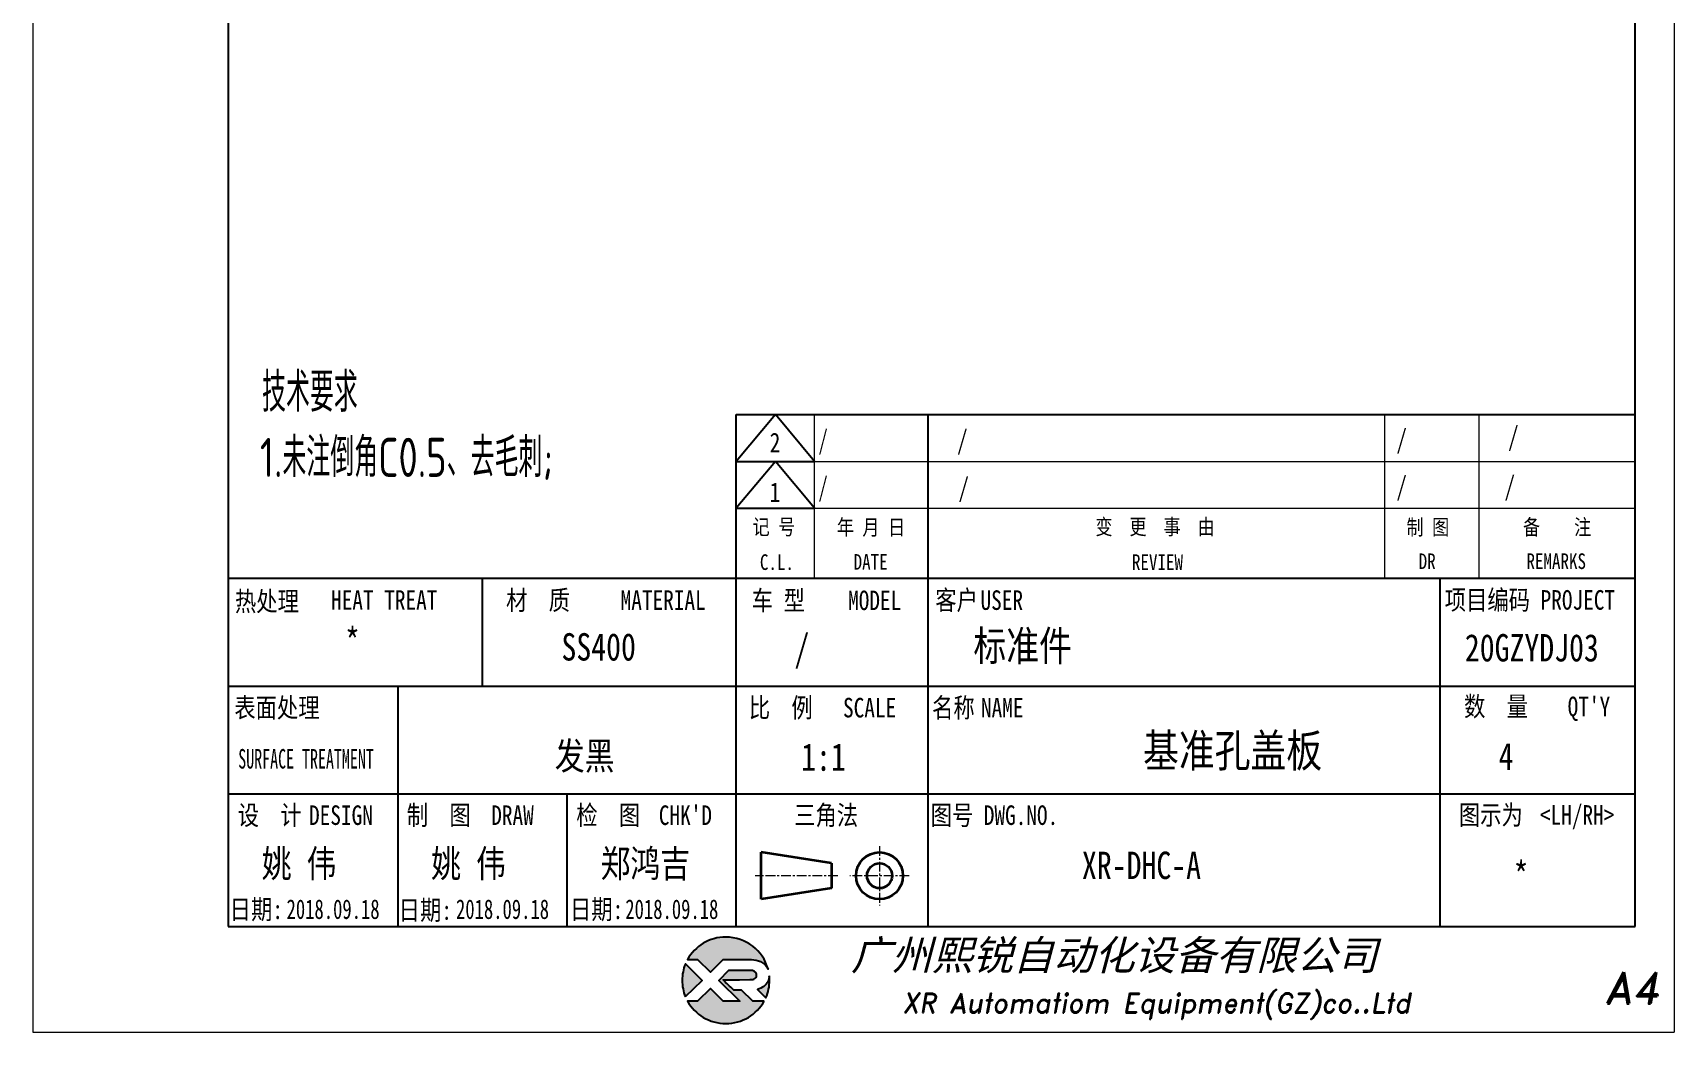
# Model space of a CAD drawing. Header units: millimetres. Extents: x 1333 to 142399, y -42879 to -5704.
# Drawn here: x 73281.6 to 73491.6, y -8827.9 to -8700.1 of the extents above; entities that cross this region are included whole.
import ezdxf
from ezdxf.enums import TextEntityAlignment as Align

# ---------------------------------------------------------------- set-up
doc = ezdxf.new("R2010")
doc.units = ezdxf.units.MM
doc.header["$LTSCALE"] = 0.5
doc.linetypes.add('AM_ISO08W050x2', pattern=[9, 6, -0.75, 1.5, -0.75])
doc.linetypes.add('CENTER', pattern=[2, 1.25, -0.25, 0.25, -0.25])
for name, color, linetype in [('DIM', 3, 'Continuous'), ('layer 1', 7, 'Continuous'), ('图\\M+19E79\\M+195B6\\M+18E9A', 7, 'Continuous'), ('图号', 7, 'Continuous'), ('图名', 7, 'Continuous'), ('数量', 7, 'Continuous'), ('材质', 7, 'Continuous'), ('表面处理', 7, 'Continuous'), ('车型', 7, 'Continuous')]:
    doc.layers.add(name, color=color, linetype=linetype)
for name, color, linetype, lineweight in [('中心线', 2, 'AM_ISO08W050x2', 18), ('图框', 7, 'Continuous', 18), ('热处理', 7, 'Continuous', 20)]:
    doc.layers.add(name, color=color, linetype=linetype, lineweight=lineweight)
doc.layers.add('打印-禁用', color=7, linetype='Continuous', lineweight=15, plot=False)
doc.styles.add('STYLE1', font='')
doc.styles.add('国标', font='simfang.ttf', dxfattribs={"width": 0.8})
doc.styles.add('机械长仿宋', font='gbenor.shx', dxfattribs={"height": 1, "bigfont": 'gbcbig.shx'})
doc.styles.add('标题\\M+18E9A', font='romand.shx', dxfattribs={"oblique": 10, "bigfont": 'bigfont.shx'})
doc.styles.get('STYLE1').set_extended_font_data('SimSun')

# ---------------------------------------------------------------- blocks, each defined once
blk = doc.blocks.new('XR')
at = {"true_color": 0xfc8000}
h = blk.add_hatch(color=30, dxfattribs=at)
h.set_gradient(color1=(252, 128, 0), rotation=240, one_color=1, tint=1, name='INVCURVED')
edge = h.paths.add_edge_path()
edge.add_spline(control_points=[(-434.18, -5928.47), (-433.9, -5928.74), (-433.63, -5929.01), (-433.63, -5929.01), (-433.63, -5929.01), (-433.63, -5929.01), (-433.36, -5928.74), (-433.09, -5928.47)], knot_values=[0.5625, 0.5625, 0.5625, 0.5625, 0.625, 0.625, 0.625, 0.625, 0.6875, 0.6875, 0.6875, 0.6875], degree=3, periodic=0)
edge.add_spline(control_points=[(-433.09, -5928.47), (-432.82, -5928.2), (-432.54, -5927.93), (-432.54, -5927.93), (-432.54, -5927.93), (-432.54, -5927.93), (-432.04, -5927.93), (-431.53, -5927.93)], knot_values=[0.4375, 0.4375, 0.4375, 0.4375, 0.5, 0.5, 0.5, 0.5, 0.5625, 0.5625, 0.5625, 0.5625], degree=3, periodic=0)
edge.add_spline(control_points=[(-431.53, -5927.93), (-431.03, -5927.93), (-430.52, -5927.93), (-430.52, -5927.93), (-430.52, -5927.93), (-430, -5927.93), (-429.43, -5927.96), (-429.01, -5928.33)], knot_values=[0.25, 0.25, 0.25, 0.25, 0.3125, 0.3125, 0.3125, 0.3125, 0.4375, 0.4375, 0.4375, 0.4375], degree=3, periodic=0)
edge.add_spline(control_points=[(-429.01, -5928.33), (-428.88, -5928.44), (-428.78, -5928.59), (-428.71, -5928.75)], knot_values=[0.125, 0.125, 0.125, 0.125, 0.25, 0.25, 0.25, 0.25], degree=3, periodic=0)
edge.add_spline(control_points=[(-428.71, -5928.75), (-429.13, -5927.18), (-430.58, -5926.02), (-432.31, -5926.02)], knot_values=[0, 0, 0, 0, 0.125, 0.125, 0.125, 0.125], degree=3, periodic=0)
edge.add_spline(control_points=[(-432.31, -5926.02), (-433.72, -5926.02), (-434.94, -5926.79), (-435.58, -5927.93)], knot_values=[0.875, 0.875, 0.875, 0.875, 1, 1, 1, 1], degree=3, periodic=0)
edge.add_spline(control_points=[(-435.58, -5927.93), (-435.58, -5927.93), (-434.72, -5927.93), (-434.72, -5927.93), (-434.72, -5927.93), (-434.72, -5927.93), (-434.45, -5928.2), (-434.18, -5928.47)], knot_values=[0.6875, 0.6875, 0.6875, 0.6875, 0.8125, 0.8125, 0.8125, 0.8125, 0.875, 0.875, 0.875, 0.875], degree=3, periodic=0)
edge = h.paths.add_edge_path()
edge.add_spline(control_points=[(-434.79, -5929.26), (-435.04, -5929.02), (-435.34, -5928.72), (-435.54, -5928.53)], knot_values=[0.562504, 0.562504, 0.562504, 0.562504, 0.656252, 0.656252, 0.656252, 0.656252], degree=3, periodic=0)
edge.add_spline(control_points=[(-435.54, -5928.53), (-435.67, -5928.4), (-435.76, -5928.31), (-435.76, -5928.31), (-435.76, -5928.31), (-435.94, -5928.74), (-436.03, -5929.21), (-436.03, -5929.71)], knot_values=[0.25, 0.25, 0.25, 0.25, 0.312504, 0.312504, 0.312504, 0.312504, 0.562504, 0.562504, 0.562504, 0.562504], degree=3, periodic=0)
edge.add_spline(control_points=[(-436.03, -5929.71), (-436.03, -5930.2), (-435.94, -5930.67), (-435.76, -5931.1), (-435.76, -5931.1), (-435.4, -5930.75), (-435.05, -5930.4)], knot_values=[0.874998, 0.874998, 0.874998, 0.874998, 1.124998, 1.124998, 1.124998, 1.25, 1.25, 1.25, 1.25], degree=3, periodic=0)
edge.add_spline(control_points=[(-435.05, -5930.4), (-434.7, -5930.05), (-434.34, -5929.71), (-434.34, -5929.71), (-434.34, -5929.71), (-434.34, -5929.71), (-434.34, -5929.71), (-434.34, -5929.71)], knot_values=[0.749878, 0.749878, 0.749878, 0.749878, 0.874875, 0.874875, 0.874875, 0.874875, 0.874998, 0.874998, 0.874998, 0.874998], degree=3, periodic=0)
edge.add_spline(control_points=[(-434.34, -5929.71), (-434.34, -5929.71), (-434.34, -5929.71), (-434.34, -5929.71)], knot_values=[0.749634, 0.749634, 0.749634, 0.749634, 0.749817, 0.749817, 0.749817, 0.749817], degree=3, periodic=0)
edge.add_spline(control_points=[(-434.35, -5929.7), (-434.35, -5929.7), (-434.35, -5929.7), (-434.35, -5929.7)], knot_values=[0.738281, 0.738281, 0.738281, 0.738281, 0.742188, 0.742188, 0.742188, 0.742188], degree=3, periodic=0)
edge.add_spline(control_points=[(-434.35, -5929.7), (-434.36, -5929.69), (-434.37, -5929.68), (-434.38, -5929.67)], knot_values=[0.726563, 0.726563, 0.726563, 0.726563, 0.738281, 0.738281, 0.738281, 0.738281], degree=3, periodic=0)
edge.add_spline(control_points=[(-434.38, -5929.67), (-434.38, -5929.66), (-434.39, -5929.65), (-434.4, -5929.65)], knot_values=[0.718751, 0.718751, 0.718751, 0.718751, 0.726563, 0.726563, 0.726563, 0.726563], degree=3, periodic=0)
edge.add_spline(control_points=[(-434.4, -5929.65), (-434.42, -5929.63), (-434.45, -5929.6), (-434.47, -5929.58)], knot_values=[0.703126, 0.703126, 0.703126, 0.703126, 0.718751, 0.718751, 0.718751, 0.718751], degree=3, periodic=0)
edge.add_spline(control_points=[(-434.47, -5929.58), (-434.5, -5929.55), (-434.53, -5929.52), (-434.56, -5929.49)], knot_values=[0.687501, 0.687501, 0.687501, 0.687501, 0.703126, 0.703126, 0.703126, 0.703126], degree=3, periodic=0)
edge.add_spline(control_points=[(-434.56, -5929.49), (-434.63, -5929.42), (-434.71, -5929.35), (-434.79, -5929.26)], knot_values=[0.656252, 0.656252, 0.656252, 0.656252, 0.687501, 0.687501, 0.687501, 0.687501], degree=3, periodic=0)
at = {"true_color": 0x0348ff}
h = blk.add_hatch(color=160, dxfattribs=at)
h.set_gradient(color1=(3, 72, 255), color2=(0, 41, 153), one_color=1, tint=0.3, name='HEMISPHERICAL')
edge = h.paths.add_edge_path()
edge.add_spline(control_points=[(-432.54, -5929.67), (-432.26, -5929.95), (-431.94, -5930.23), (-431.66, -5930.51), (-431.66, -5930.51), (-431.66, -5930.51), (-431.66, -5930.51), (-431.66, -5930.51)], knot_values=[0.736842, 0.736842, 0.736842, 0.736842, 0.789474, 0.789474, 0.789474, 0.789474, 0.802633, 0.802633, 0.802633, 0.802633], degree=3, periodic=0)
edge.add_spline(control_points=[(-431.66, -5930.51), (-431.65, -5930.51), (-431.65, -5930.52), (-431.65, -5930.52)], knot_values=[0.802633, 0.802633, 0.802633, 0.802633, 0.815791, 0.815791, 0.815791, 0.815791], degree=3, periodic=0)
edge.add_spline(control_points=[(-431.65, -5930.52), (-431.64, -5930.53), (-431.64, -5930.53), (-431.64, -5930.53)], knot_values=[0.815791, 0.815791, 0.815791, 0.815791, 0.82237, 0.82237, 0.82237, 0.82237], degree=3, periodic=0)
edge.add_spline(control_points=[(-431.64, -5930.53), (-431.64, -5930.53), (-431.64, -5930.53), (-431.63, -5930.54)], knot_values=[0.82237, 0.82237, 0.82237, 0.82237, 0.828949, 0.828949, 0.828949, 0.828949], degree=3, periodic=0)
edge.add_spline(control_points=[(-431.63, -5930.54), (-431.63, -5930.54), (-431.63, -5930.54), (-431.63, -5930.54), (-431.63, -5930.54), (-431.63, -5930.54), (-431.59, -5930.54), (-431.52, -5930.54)], knot_values=[0.841901, 0.841901, 0.841901, 0.841901, 0.842105, 0.842105, 0.842105, 0.842105, 0.855264, 0.855264, 0.855264, 0.855264], degree=3, periodic=0)
edge.add_spline(control_points=[(-431.52, -5930.54), (-431.46, -5930.54), (-431.38, -5930.54), (-431.3, -5930.54)], knot_values=[0.855264, 0.855264, 0.855264, 0.855264, 0.868422, 0.868422, 0.868422, 0.868422], degree=3, periodic=0)
edge.add_spline(control_points=[(-431.3, -5930.54), (-431.26, -5930.54), (-431.22, -5930.54), (-431.18, -5930.54)], knot_values=[0.868422, 0.868422, 0.868422, 0.868422, 0.875, 0.875, 0.875, 0.875], degree=3, periodic=0)
edge.add_spline(control_points=[(-431.18, -5930.54), (-431.14, -5930.54), (-431.1, -5930.54), (-431.07, -5930.54)], knot_values=[0.875, 0.875, 0.875, 0.875, 0.881579, 0.881579, 0.881579, 0.881579], degree=3, periodic=0)
edge.add_spline(control_points=[(-431.07, -5930.54), (-431.05, -5930.54), (-431.04, -5930.54), (-431.03, -5930.54)], knot_values=[0.881579, 0.881579, 0.881579, 0.881579, 0.884869, 0.884869, 0.884869, 0.884869], degree=3, periodic=0)
edge.add_spline(control_points=[(-431.03, -5930.54), (-431.02, -5930.54), (-431, -5930.54), (-431, -5930.54)], knot_values=[0.884869, 0.884869, 0.884869, 0.884869, 0.888158, 0.888158, 0.888158, 0.888158], degree=3, periodic=0)
edge.add_spline(control_points=[(-431, -5930.54), (-430.99, -5930.54), (-430.99, -5930.54), (-430.98, -5930.54)], knot_values=[0.888158, 0.888158, 0.888158, 0.888158, 0.889803, 0.889803, 0.889803, 0.889803], degree=3, periodic=0)
edge.add_spline(control_points=[(-430.98, -5930.54), (-430.98, -5930.54), (-430.98, -5930.54), (-430.97, -5930.54)], knot_values=[0.889803, 0.889803, 0.889803, 0.889803, 0.891447, 0.891447, 0.891447, 0.891447], degree=3, periodic=0)
edge.add_spline(control_points=[(-430.97, -5930.54), (-430.97, -5930.54), (-430.97, -5930.54), (-430.97, -5930.54)], knot_values=[0.891447, 0.891447, 0.891447, 0.891447, 0.89227, 0.89227, 0.89227, 0.89227], degree=3, periodic=0)
edge.add_spline(control_points=[(-430.97, -5930.54), (-430.97, -5930.54), (-430.97, -5930.54), (-430.97, -5930.54)], knot_values=[0.89227, 0.89227, 0.89227, 0.89227, 0.893092, 0.893092, 0.893092, 0.893092], degree=3, periodic=0)
edge.add_spline(control_points=[(-430.97, -5930.54), (-430.97, -5930.54), (-430.97, -5930.54), (-430.97, -5930.54)], knot_values=[0.893092, 0.893092, 0.893092, 0.893092, 0.893503, 0.893503, 0.893503, 0.893503], degree=3, periodic=0)
edge.add_spline(control_points=[(-430.97, -5930.54), (-430.97, -5930.54), (-430.97, -5930.54), (-430.97, -5930.54)], knot_values=[0.893503, 0.893503, 0.893503, 0.893503, 0.893914, 0.893914, 0.893914, 0.893914], degree=3, periodic=0)
edge.add_spline(control_points=[(-430.97, -5930.54), (-430.97, -5930.54), (-430.97, -5930.54), (-430.97, -5930.54)], knot_values=[0.893914, 0.893914, 0.893914, 0.893914, 0.89412, 0.89412, 0.89412, 0.89412], degree=3, periodic=0)
edge.add_spline(control_points=[(-430.97, -5930.54), (-430.97, -5930.54), (-430.97, -5930.54), (-430.97, -5930.54)], knot_values=[0.89412, 0.89412, 0.89412, 0.89412, 0.894326, 0.894326, 0.894326, 0.894326], degree=3, periodic=0)
edge.add_spline(control_points=[(-430.97, -5930.54), (-430.97, -5930.54), (-430.97, -5930.54), (-430.97, -5930.54)], knot_values=[0.894428, 0.894428, 0.894428, 0.894428, 0.894531, 0.894531, 0.894531, 0.894531], degree=3, periodic=0)
edge.add_spline(control_points=[(-430.97, -5930.54), (-430.97, -5930.54), (-430.97, -5930.54), (-430.97, -5930.54)], knot_values=[0.894531, 0.894531, 0.894531, 0.894531, 0.894583, 0.894583, 0.894583, 0.894583], degree=3, periodic=0)
edge.add_spline(control_points=[(-430.97, -5930.54), (-430.97, -5930.54), (-430.97, -5930.54), (-430.97, -5930.54), (-430.97, -5930.54), (-430.97, -5930.54), (-430.73, -5930.78), (-430.49, -5931.01)], knot_values=[0.894685, 0.894685, 0.894685, 0.894685, 0.894737, 0.894737, 0.894737, 0.894737, 0.921052, 0.921052, 0.921052, 0.921052], degree=3, periodic=0)
edge.add_spline(control_points=[(-430.49, -5931.01), (-430.26, -5931.24), (-430.02, -5931.48), (-430.02, -5931.48)], knot_values=[0.921052, 0.921052, 0.921052, 0.921052, 0.947368, 0.947368, 0.947368, 0.947368], degree=3, periodic=0)
edge.add_spline(control_points=[(-430.02, -5931.48), (-430.02, -5931.48), (-430.02, -5931.48), (-430.02, -5931.48)], knot_values=[0.947522, 0.947522, 0.947522, 0.947522, 0.947573, 0.947573, 0.947573, 0.947573], degree=3, periodic=0)
edge.add_spline(control_points=[(-430.02, -5931.48), (-430.02, -5931.48), (-430.02, -5931.48), (-430.02, -5931.48)], knot_values=[0.947573, 0.947573, 0.947573, 0.947573, 0.947676, 0.947676, 0.947676, 0.947676], degree=3, periodic=0)
edge.add_spline(control_points=[(-430.02, -5931.48), (-430.02, -5931.48), (-430.02, -5931.48), (-430.02, -5931.48)], knot_values=[0.947676, 0.947676, 0.947676, 0.947676, 0.947779, 0.947779, 0.947779, 0.947779], degree=3, periodic=0)
edge.add_spline(control_points=[(-430.02, -5931.48), (-430.02, -5931.48), (-430.02, -5931.48), (-430.02, -5931.48)], knot_values=[0.947779, 0.947779, 0.947779, 0.947779, 0.947984, 0.947984, 0.947984, 0.947984], degree=3, periodic=0)
edge.add_spline(control_points=[(-430.02, -5931.48), (-430.02, -5931.48), (-430.02, -5931.48), (-430.02, -5931.48)], knot_values=[0.947984, 0.947984, 0.947984, 0.947984, 0.94819, 0.94819, 0.94819, 0.94819], degree=3, periodic=0)
edge.add_spline(control_points=[(-430.02, -5931.48), (-430.02, -5931.48), (-430.02, -5931.48), (-430.02, -5931.48)], knot_values=[0.94819, 0.94819, 0.94819, 0.94819, 0.948601, 0.948601, 0.948601, 0.948601], degree=3, periodic=0)
edge.add_spline(control_points=[(-430.02, -5931.48), (-430.02, -5931.48), (-430.02, -5931.48), (-430.02, -5931.48)], knot_values=[0.948601, 0.948601, 0.948601, 0.948601, 0.949012, 0.949012, 0.949012, 0.949012], degree=3, periodic=0)
edge.add_spline(control_points=[(-430.02, -5931.48), (-430.02, -5931.48), (-430.01, -5931.48), (-430.01, -5931.48)], knot_values=[0.949012, 0.949012, 0.949012, 0.949012, 0.949834, 0.949834, 0.949834, 0.949834], degree=3, periodic=0)
edge.add_spline(control_points=[(-430.01, -5931.48), (-430.01, -5931.48), (-430.01, -5931.48), (-430.01, -5931.48)], knot_values=[0.949834, 0.949834, 0.949834, 0.949834, 0.950657, 0.950657, 0.950657, 0.950657], degree=3, periodic=0)
edge.add_spline(control_points=[(-430.01, -5931.48), (-430.01, -5931.48), (-430, -5931.48), (-430, -5931.48)], knot_values=[0.950657, 0.950657, 0.950657, 0.950657, 0.952301, 0.952301, 0.952301, 0.952301], degree=3, periodic=0)
edge.add_spline(control_points=[(-430, -5931.48), (-429.99, -5931.48), (-429.98, -5931.48), (-429.98, -5931.48)], knot_values=[0.952301, 0.952301, 0.952301, 0.952301, 0.953946, 0.953946, 0.953946, 0.953946], degree=3, periodic=0)
edge.add_spline(control_points=[(-429.98, -5931.48), (-429.96, -5931.48), (-429.95, -5931.48), (-429.93, -5931.48)], knot_values=[0.953946, 0.953946, 0.953946, 0.953946, 0.957236, 0.957236, 0.957236, 0.957236], degree=3, periodic=0)
edge.add_spline(control_points=[(-429.93, -5931.48), (-429.91, -5931.48), (-429.89, -5931.48), (-429.87, -5931.48)], knot_values=[0.957236, 0.957236, 0.957236, 0.957236, 0.960525, 0.960525, 0.960525, 0.960525], degree=3, periodic=0)
edge.add_spline(control_points=[(-429.87, -5931.48), (-429.82, -5931.48), (-429.77, -5931.48), (-429.71, -5931.48)], knot_values=[0.960525, 0.960525, 0.960525, 0.960525, 0.967104, 0.967104, 0.967104, 0.967104], degree=3, periodic=0)
edge.add_spline(control_points=[(-429.71, -5931.48), (-429.65, -5931.48), (-429.59, -5931.48), (-429.53, -5931.48)], knot_values=[0.967104, 0.967104, 0.967104, 0.967104, 0.973683, 0.973683, 0.973683, 0.973683], degree=3, periodic=0)
edge.add_spline(control_points=[(-429.53, -5931.48), (-429.41, -5931.48), (-429.29, -5931.48), (-429.19, -5931.48)], knot_values=[0.973683, 0.973683, 0.973683, 0.973683, 0.98684, 0.98684, 0.98684, 0.98684], degree=3, periodic=0)
edge.add_spline(control_points=[(-429.19, -5931.48), (-429.1, -5931.48), (-429.04, -5931.48), (-429.04, -5931.48), (-429.67, -5932.62), (-430.9, -5933.39), (-432.31, -5933.39)], knot_values=[0.98684, 0.98684, 0.98684, 0.98684, 1, 1, 1, 1.052632, 1.052632, 1.052632, 1.052632], degree=3, periodic=0)
edge.add_spline(control_points=[(-432.31, -5933.39), (-433.72, -5933.39), (-434.94, -5932.62), (-435.58, -5931.48), (-435.58, -5931.48), (-435.58, -5931.48), (-435.36, -5931.48), (-435.15, -5931.48)], knot_values=[0.052632, 0.052632, 0.052632, 0.052632, 0.105263, 0.105263, 0.105263, 0.105263, 0.131579, 0.131579, 0.131579, 0.131579], degree=3, periodic=0)
edge.add_spline(control_points=[(-435.15, -5931.48), (-434.93, -5931.48), (-434.72, -5931.48), (-434.72, -5931.48), (-434.72, -5931.48), (-434.72, -5931.48), (-434.45, -5931.21), (-434.18, -5930.94)], knot_values=[0.131579, 0.131579, 0.131579, 0.131579, 0.157895, 0.157895, 0.157895, 0.157895, 0.184211, 0.184211, 0.184211, 0.184211], degree=3, periodic=0)
edge.add_spline(control_points=[(-434.18, -5930.94), (-433.9, -5930.67), (-433.63, -5930.4), (-433.63, -5930.4), (-433.63, -5930.4), (-433.63, -5930.4), (-433.36, -5930.67), (-433.09, -5930.94)], knot_values=[0.184211, 0.184211, 0.184211, 0.184211, 0.210526, 0.210526, 0.210526, 0.210526, 0.236842, 0.236842, 0.236842, 0.236842], degree=3, periodic=0)
edge.add_spline(control_points=[(-433.09, -5930.94), (-432.82, -5931.21), (-432.54, -5931.48), (-432.54, -5931.48), (-432.54, -5931.48), (-432.54, -5931.48), (-432.19, -5931.48), (-431.83, -5931.48)], knot_values=[0.236842, 0.236842, 0.236842, 0.236842, 0.263158, 0.263158, 0.263158, 0.263158, 0.289474, 0.289474, 0.289474, 0.289474], degree=3, periodic=0)
edge.add_spline(control_points=[(-431.83, -5931.48), (-431.48, -5931.48), (-431.12, -5931.48), (-431.12, -5931.48), (-431.12, -5931.48), (-431.12, -5931.48), (-431.57, -5931.03), (-432.02, -5930.59)], knot_values=[0.289474, 0.289474, 0.289474, 0.289474, 0.315789, 0.315789, 0.315789, 0.315789, 0.342105, 0.342105, 0.342105, 0.342105], degree=3, periodic=0)
edge.add_spline(control_points=[(-432.02, -5930.59), (-432.47, -5930.15), (-432.92, -5929.71), (-432.92, -5929.71), (-432.92, -5929.71), (-432.92, -5929.71), (-432.71, -5929.5), (-432.5, -5929.29)], knot_values=[0.342105, 0.342105, 0.342105, 0.342105, 0.368421, 0.368421, 0.368421, 0.368421, 0.394737, 0.394737, 0.394737, 0.394737], degree=3, periodic=0)
edge.add_spline(control_points=[(-432.5, -5929.29), (-432.3, -5929.09), (-432.09, -5928.88), (-432.09, -5928.88)], knot_values=[0.394737, 0.394737, 0.394737, 0.394737, 0.421053, 0.421053, 0.421053, 0.421053], degree=3, periodic=0)
edge.add_spline(control_points=[(-432.09, -5928.88), (-432.09, -5928.88), (-432.06, -5928.86), (-432.06, -5928.86)], knot_values=[0.421053, 0.421053, 0.421053, 0.421053, 0.473684, 0.473684, 0.473684, 0.473684], degree=3, periodic=0)
edge.add_spline(control_points=[(-432.06, -5928.86), (-432.06, -5928.86), (-432.06, -5928.86), (-432.06, -5928.86), (-432.06, -5928.86), (-432.06, -5928.86), (-430.4, -5928.86), (-430.26, -5928.86)], knot_values=[0.473684, 0.473684, 0.473684, 0.473684, 0.473684, 0.473684, 0.473684, 0.473684, 0.526316, 0.526316, 0.526316, 0.526316], degree=3, periodic=0)
edge.add_spline(control_points=[(-430.26, -5928.86), (-429.54, -5928.86), (-429.62, -5929.4), (-429.83, -5929.55)], knot_values=[0.526316, 0.526316, 0.526316, 0.526316, 0.578947, 0.578947, 0.578947, 0.578947], degree=3, periodic=0)
edge.add_spline(control_points=[(-429.83, -5929.55), (-429.94, -5929.62), (-430.08, -5929.65), (-430.26, -5929.65), (-430.26, -5929.65), (-430.26, -5929.65), (-430.48, -5929.65), (-430.71, -5929.66)], knot_values=[0.578947, 0.578947, 0.578947, 0.578947, 0.631579, 0.631579, 0.631579, 0.631579, 0.657895, 0.657895, 0.657895, 0.657895], degree=3, periodic=0)
edge.add_spline(control_points=[(-430.71, -5929.66), (-430.93, -5929.66), (-431.15, -5929.67), (-431.15, -5929.67), (-431.15, -5929.67), (-431.15, -5929.67), (-432.54, -5929.67), (-432.54, -5929.67)], knot_values=[0.657895, 0.657895, 0.657895, 0.657895, 0.684211, 0.684211, 0.684211, 0.684211, 0.736842, 0.736842, 0.736842, 0.736842], degree=3, periodic=0)
edge = h.paths.add_edge_path()
edge.add_spline(control_points=[(-428.6, -5929.32), (-428.61, -5929.67), (-428.76, -5930), (-429.06, -5930.22)], knot_values=[0.8, 0.8, 0.8, 0.8, 1, 1, 1, 1], degree=3, periodic=0)
edge.add_spline(control_points=[(-429.06, -5930.22), (-429.22, -5930.34), (-429.41, -5930.43), (-429.61, -5930.48)], knot_values=[0.6, 0.6, 0.6, 0.6, 0.8, 0.8, 0.8, 0.8], degree=3, periodic=0)
edge.add_spline(control_points=[(-429.61, -5930.48), (-429.61, -5930.48), (-428.9, -5931.19), (-428.9, -5931.19), (-428.9, -5931.19), (-428.69, -5930.73), (-428.58, -5930.23), (-428.58, -5929.71)], knot_values=[0.2, 0.2, 0.2, 0.2, 0.4, 0.4, 0.4, 0.4, 0.6, 0.6, 0.6, 0.6], degree=3, periodic=0)
edge.add_spline(control_points=[(-428.58, -5929.71), (-428.58, -5929.58), (-428.59, -5929.45), (-428.6, -5929.32)], knot_values=[0, 0, 0, 0, 0.2, 0.2, 0.2, 0.2], degree=3, periodic=0)
at = {"layer": 'layer 1', "color": 30}
for points, knots in [([(-432.31, -5926.02), (-430.58, -5926.02), (-429.13, -5927.18), (-428.71, -5928.75), (-428.71, -5928.75), (-428.78, -5928.59), (-428.88, -5928.44), (-429.01, -5928.33), (-429.01, -5928.33), (-429.43, -5927.96), (-430, -5927.93), (-430.52, -5927.93), (-430.52, -5927.93), (-430.52, -5927.93), (-432.54, -5927.93), (-432.54, -5927.93), (-432.54, -5927.93), (-432.54, -5927.93), (-433.63, -5929.01), (-433.63, -5929.01), (-433.63, -5929.01), (-433.63, -5929.01), (-434.72, -5927.93), (-434.72, -5927.93), (-434.72, -5927.93), (-434.72, -5927.93), (-435.58, -5927.93), (-435.58, -5927.93), (-435.58, -5927.93), (-434.94, -5926.79), (-433.72, -5926.02), (-432.31, -5926.02)], [0, 0, 0, 0, 0.125, 0.125, 0.125, 0.125, 0.25, 0.25, 0.25, 0.25, 0.375, 0.375, 0.375, 0.375, 0.5, 0.5, 0.5, 0.5, 0.625, 0.625, 0.625, 0.625, 0.75, 0.75, 0.75, 0.75, 0.875, 0.875, 0.875, 0.875, 1, 1, 1, 1]), ([(-435.76, -5931.1), (-435.94, -5930.67), (-436.03, -5930.2), (-436.03, -5929.71), (-436.03, -5929.71), (-436.03, -5929.21), (-435.94, -5928.74), (-435.76, -5928.31), (-435.76, -5928.31), (-435.76, -5928.31), (-434.34, -5929.71), (-434.34, -5929.71), (-434.34, -5929.71), (-434.34, -5929.71), (-435.76, -5931.1), (-435.76, -5931.1)], [0, 0, 0, 0, 0.25, 0.25, 0.25, 0.25, 0.5, 0.5, 0.5, 0.5, 0.75, 0.75, 0.75, 0.75, 1, 1, 1, 1])]:
    blk.add_open_spline(points, degree=3, knots=knots, dxfattribs=at)
at = {"layer": 'layer 1', "color": 154}
for points, knots in [([(-429.04, -5931.48), (-429.67, -5932.62), (-430.9, -5933.39), (-432.31, -5933.39), (-432.31, -5933.39), (-433.72, -5933.39), (-434.94, -5932.62), (-435.58, -5931.48), (-435.58, -5931.48), (-435.58, -5931.48), (-434.72, -5931.48), (-434.72, -5931.48), (-434.72, -5931.48), (-434.72, -5931.48), (-433.63, -5930.4), (-433.63, -5930.4), (-433.63, -5930.4), (-433.63, -5930.4), (-432.54, -5931.48), (-432.54, -5931.48), (-432.54, -5931.48), (-432.54, -5931.48), (-431.12, -5931.48), (-431.12, -5931.48), (-431.12, -5931.48), (-431.12, -5931.48), (-432.92, -5929.71), (-432.92, -5929.71), (-432.92, -5929.71), (-432.92, -5929.71), (-432.09, -5928.88), (-432.09, -5928.88), (-432.09, -5928.88), (-432.09, -5928.88), (-432.06, -5928.86), (-432.06, -5928.86), (-432.06, -5928.86), (-432.06, -5928.86), (-430.4, -5928.86), (-430.26, -5928.86), (-430.26, -5928.86), (-429.54, -5928.86), (-429.62, -5929.4), (-429.83, -5929.55), (-429.83, -5929.55), (-429.94, -5929.62), (-430.08, -5929.65), (-430.26, -5929.65), (-430.26, -5929.65), (-430.26, -5929.65), (-431.15, -5929.67), (-431.15, -5929.67), (-431.15, -5929.67), (-431.15, -5929.67), (-432.54, -5929.67), (-432.54, -5929.67), (-432.54, -5929.67), (-432.26, -5929.95), (-431.94, -5930.23), (-431.66, -5930.51), (-431.66, -5930.51), (-431.66, -5930.51), (-431.63, -5930.54), (-431.63, -5930.54), (-431.63, -5930.54), (-431.63, -5930.54), (-430.97, -5930.54), (-430.97, -5930.54), (-430.97, -5930.54), (-430.97, -5930.54), (-430.02, -5931.48), (-430.02, -5931.48), (-430.02, -5931.48), (-430.02, -5931.48), (-429.04, -5931.48), (-429.04, -5931.48)], [0, 0, 0, 0, 0.052632, 0.052632, 0.052632, 0.052632, 0.105263, 0.105263, 0.105263, 0.105263, 0.157895, 0.157895, 0.157895, 0.157895, 0.210526, 0.210526, 0.210526, 0.210526, 0.263158, 0.263158, 0.263158, 0.263158, 0.315789, 0.315789, 0.315789, 0.315789, 0.368421, 0.368421, 0.368421, 0.368421, 0.421053, 0.421053, 0.421053, 0.421053, 0.473684, 0.473684, 0.473684, 0.473684, 0.526316, 0.526316, 0.526316, 0.526316, 0.578947, 0.578947, 0.578947, 0.578947, 0.631579, 0.631579, 0.631579, 0.631579, 0.684211, 0.684211, 0.684211, 0.684211, 0.736842, 0.736842, 0.736842, 0.736842, 0.789474, 0.789474, 0.789474, 0.789474, 0.842105, 0.842105, 0.842105, 0.842105, 0.894737, 0.894737, 0.894737, 0.894737, 0.947368, 0.947368, 0.947368, 0.947368, 1, 1, 1, 1]), ([(-428.6, -5929.32), (-428.59, -5929.45), (-428.58, -5929.58), (-428.58, -5929.71), (-428.58, -5929.71), (-428.58, -5930.23), (-428.69, -5930.73), (-428.9, -5931.19), (-428.9, -5931.19), (-428.9, -5931.19), (-429.61, -5930.48), (-429.61, -5930.48), (-429.61, -5930.48), (-429.41, -5930.43), (-429.22, -5930.34), (-429.06, -5930.22), (-429.06, -5930.22), (-428.76, -5930), (-428.61, -5929.67), (-428.6, -5929.32)], [0, 0, 0, 0, 0.2, 0.2, 0.2, 0.2, 0.4, 0.4, 0.4, 0.4, 0.6, 0.6, 0.6, 0.6, 0.8, 0.8, 0.8, 0.8, 1, 1, 1, 1])]:
    blk.add_open_spline(points, degree=3, knots=knots, dxfattribs=at)
blk = doc.blocks.new('GZDEH零件A4图框V01版')
at = {"layer": '中心线', "color": 1, "linetype": 'CENTER', "lineweight": 5, "ltscale": 2}
for p, q in [((108.33, 23.8), (108.33, 16.2)), ((103, 20), (92.4, 20)), ((112.13, 20), (104.53, 20))]:
    blk.add_line(p, q, dxfattribs=at)
at = {"layer": '图\\M+19E79\\M+195B6\\M+18E9A', "linetype": 'Continuous'}
for p, q in [((25, 292), (25, 13.5)), ((205, 13.5), (205, 292)), ((205, 13.5), (205, 97)), ((90, 79), (205, 79)), ((90, 13.5), (90, 79)), ((25, 13.5), (205, 13.5))]:
    blk.add_line(p, q, dxfattribs=at)
at = {"layer": '图\\M+19E79\\M+195B6\\M+18E9A', "color": 9}
for p, q in [((114.5, 79), (114.5, 13.5)), ((205, 58), (25, 58)), ((57.5, 58), (57.5, 44.11)), ((114.5, 58), (114.5, 13.5)), ((180, 58), (180, 13.5)), ((25, 44.25), (205, 44.25)), ((46.68, 44.25), (46.68, 30.5)), ((25, 30.5), (205, 30.5)), ((46.68, 30.5), (46.68, 13.5)), ((46.68, 30.5), (46.68, 13.5)), ((68.34, 30.5), (68.34, 13.5)), ((68.34, 30.5), (68.34, 13.5))]:
    blk.add_line(p, q, dxfattribs=at)
at = {"layer": '图框', "color": 9}
for p, q in [((90, 73), (95, 79)), ((95, 79), (100, 73)), ((100, 58), (100, 79)), ((173, 58), (173, 79)), ((185, 79), (185, 58)), ((90, 73), (205, 73)), ((90, 67), (95, 73)), ((95, 73), (100, 67)), ((90, 67), (205, 67))]:
    blk.add_line(p, q, dxfattribs=at)
at = {"layer": '图框', "color": 2, "linetype": 'ByBlock', "lineweight": 35}
for p, q in [((102.2, 21.6), (93.2, 23)), ((93.2, 17), (93.2, 23)), ((102.2, 21.6), (102.2, 18.4)), ((102.2, 18.4), (93.2, 17))]:
    blk.add_line(p, q, dxfattribs=at)
for radius in [3, 1.6]:
    blk.add_circle((108.33, 20), radius, dxfattribs=at)
at = {"layer": '打印-禁用', "linetype": 'Continuous'}
for p, q in [((0, 297), (0, 0)), ((210, 297), (210, 0)), ((0, 0), (210, 0))]:
    blk.add_line(p, q, dxfattribs=at)
at = {"layer": 'DIM', "xscale": 1.5, "yscale": 1.5, "zscale": 1.5}
blk.add_blockref('XR', (737.13, 8901.19), dxfattribs=at)
at = {"layer": '图\\M+19E79\\M+195B6\\M+18E9A', "color": 9, "style": '国标'}
for s, width, p in [('热处理', 0.8, (25.86, 53.85)), ('材  质', 0.8, (60.55, 54)), ('项目编码 PROJECT', 0.8, (180.64, 54.03)), ('表面处理', 0.8, (25.78, 40.25)), ('比  例\u3000', 0.8, (91.61, 40.25)), ('SCALE', 0.8, (103.66, 40.25)), ('名称\u3000', 0.8, (115.05, 40.25)), ('NAME', 0.8, (121.31, 40.25)), ('数  量', 0.8, (183.12, 40.41)), ("QT'Y ", 0.8, (196.37, 40.41)), ('SURFACE TREATMENT', 0.6, (26.28, 33.71)), (' DESIGN', 0.8, (33.98, 26.5)), (' DRAW', 0.8, (57.29, 26.5)), ("CHK'D", 0.8, (80.09, 26.5)), ('三角法', 0.8, (97.41, 26.5)), ('图号', 0.8, (114.87, 26.5)), ('DWG.NO.', 0.8, (121.67, 26.5)), ('图示为', 0.8, (182.45, 26.53)), ('<LH/RH>', 0.8, (192.82, 26.53))]:
    blk.add_text(s, height=2.5, dxfattribs=dict(at, width=width)).set_placement(p)
at = {"layer": '图\\M+19E79\\M+195B6\\M+18E9A', "color": 9, "style": '国标', "width": 0.8}
for s, p in [('车 型', (95.38, 55.27)), ('MODEL', (107.71, 55.22))]:
    blk.add_text(s, height=2.5, dxfattribs=at).set_placement(p, align=Align.MIDDLE)
for s, p in [('客户', (118.19, 54)), ('HEAT TREAT', (44.96, 54.01)), ('MATERIAL', (80.65, 54)), ('USER', (123.97, 54)), ('设  计', (30.3, 26.5)), ('制  图', (51.94, 26.5)), ('检  图', (73.62, 26.5)), ('日期:', (28.6, 14.46)), ('日期:', (50.22, 14.36)), ('日期:', (72.13, 14.46))]:
    blk.add_text(s, height=2.5, dxfattribs=at).set_placement(p, align=Align.CENTER)
at = {"layer": '图\\M+19E79\\M+195B6\\M+18E9A', "color": 7, "lineweight": -3, "style": 'STYLE1', "oblique": 15}
blk.add_text('广州熙锐自动化设备有限公司 ', height=3.8, dxfattribs=at).set_placement((104.67, 7.95))
at = {"layer": '图\\M+19E79\\M+195B6\\M+18E9A', "color": 7, "style": '标题\\M+18E9A', "oblique": 10}
for s, height, p in [('A4', 4, (204.57, 5.66)), ('XR Automatiom Equipment(GZ)co..Ltd', 2.5, (143.77, 3.56))]:
    blk.add_text(s, height=height, dxfattribs=at).set_placement(p, align=Align.MIDDLE)
at = {"layer": '图框', "color": 9, "style": '国标', "width": 0.8}
for s, p in [('记 号', (94.82, 63.62)), ('年 月 日', (107.24, 63.57)), ('变  更  事  由', (143.58, 63.63)), ('C.L.', (95.2, 59.11)), ('DATE', (107.19, 59.14)), ('REVIEW', (143.89, 59.11))]:
    blk.add_text(s, height=2, dxfattribs=at).set_placement(p, align=Align.CENTER)
for s, p in [('制 图', (178.49, 64.61)), ('备    注', (195.02, 64.64)), ('DR', (178.4, 60.22)), ('REMARKS', (194.91, 60.23))]:
    blk.add_text(s, height=2, dxfattribs=at).set_placement(p, align=Align.MIDDLE)
blk = doc.blocks.new('A$C3D6C2CD6')
at = {"layer": 'DIM', "color": 3}
for p, q in [((5, 6), (0, 0)), ((10, 0), (5, 6)), ((0, 0), (10, 0))]:
    blk.add_line(p, q, dxfattribs=at)

msp = doc.modelspace()

# ---------------------------------------------------------------- block references
at = {"layer": '图\\M+19E79\\M+195B6\\M+18E9A', "color": 3}
for p in [(73371.55, -8754.918), (73371.55, -8760.918)]:
    msp.add_blockref('A$C3D6C2CD6', p, dxfattribs=at)
at = {"layer": '图框'}
msp.add_blockref('GZDEH零件A4图框V01版', (73281.55, -8827.918), dxfattribs=at)

# ---------------------------------------------------------------- texts
at = {"layer": '图\\M+19E79\\M+195B6\\M+18E9A', "color": 2, "linetype": 'ByBlock', "lineweight": 9, "style": '机械长仿宋', "width": 0.85}
for s, p in [('技术要求', (73310.879, -8748.578)), ('1.未注倒角C0.5、去毛刺; ', (73310.608, -8756.911))]:
    msp.add_text(s, height=5, dxfattribs=at).set_placement(p)
at = {"layer": '图\\M+19E79\\M+195B6\\M+18E9A', "color": 3, "style": '国标'}
for s, height, width, p in [('/', 2.5, 0.8, (73456, -8753.347)), ('/', 2.5, 0.8, (73470.295, -8752.976)), ('2', 2.5, 0.8, (73375.828, -8753.761)), ('/', 2.5, 0.705904, (73382.06, -8753.446)), ('/', 2.5, 0.8, (73399.795, -8753.446)), ('/', 2.5, 0.705904, (73382.06, -8759.446)), ('/', 2.5, 0.8, (73399.967, -8759.53)), ('/', 2.5, 0.8, (73456, -8759.347)), ('/', 2.5, 0.8, (73469.832, -8759.336)), ('1', 2.5, 0.8, (73375.817, -8760.121)), ('标准件', 3.85, 0.8, (73401.895, -8780.437)), ('20GZYDJ03', 3.5, 0.8, (73464.767, -8780.508)), ('1:1', 3.5, 0.8, (73379.851, -8794.485)), ('姚 伟', 3.5, 0.8, (73310.848, -8808.101)), ('姚 伟', 3.5, 0.8, (73332.528, -8808.101)), ('郑鸿吉', 3.5, 0.8, (73354.188, -8808.101)), ('*', 3.5, 0.8, (73471.01, -8809.618)), ('2018.09.18', 2.5, 0.7, (73314.013, -8813.438)), ('2018.09.18', 2.5, 0.7, (73335.693, -8813.438)), ('2018.09.18', 2.5, 0.7, (73357.353, -8813.438))]:
    msp.add_text(s, height=height, dxfattribs=dict(at, width=width)).set_placement(p)
at = {"layer": '图号', "color": 3, "style": '国标', "width": 0.8}
msp.add_text('XR-DHC-A', height=3.5, dxfattribs=at).set_placement((73415.776, -8808.336))
at = {"layer": '图名', "color": 3, "style": '国标', "width": 0.8}
msp.add_text('基准孔盖板 ', height=4.2, dxfattribs=at).set_placement((73423.594, -8794.008))
at = {"layer": '数量', "color": 3, "style": '国标', "width": 0.8}
msp.add_text('4', height=3.5, dxfattribs=at).set_placement((73469.088, -8794.407))
at = {"layer": '材质', "color": 3, "style": '国标', "width": 0.8}
msp.add_text('SS400', height=3.5, dxfattribs=at).set_placement((73349.186, -8780.396))
at = {"layer": '热处理', "color": 3, "style": '国标', "width": 0.8}
msp.add_text('*', height=3.5, dxfattribs=at).set_placement((73321.496, -8779.725))
at = {"layer": '表面处理', "color": 3, "style": '国标', "width": 0.8}
msp.add_text('发黑', height=3.5, dxfattribs=at).set_placement((73348.33, -8794.336))
at = {"layer": '车型', "color": 3, "style": '国标', "width": 0.8}
msp.add_text('/', height=3.5, dxfattribs=at).set_placement((73378.988, -8780.567))

doc.saveas('drawing.dxf')
